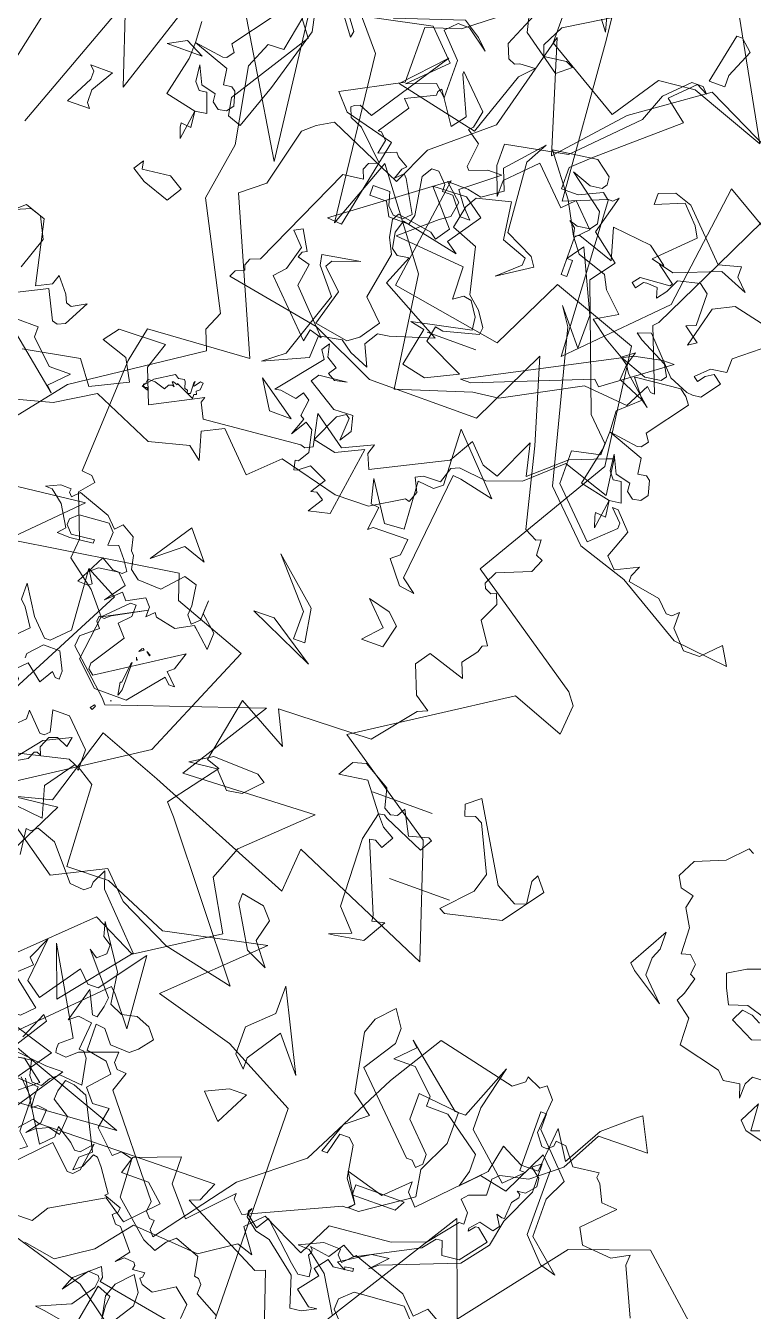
# Model space of a CAD drawing. Header units: metres. Extents: x -71 to 881, y -503 to 661.
# Drawn here: x 145.559 to 148.102, y 482.204 to 486.699 of the extents above; entities that cross this region are included whole.
import ezdxf

# ---------------------------------------------------------------- set-up
doc = ezdxf.new("R2010")
doc.units = ezdxf.units.M
doc.layers.add('ARBRE', color=100, linetype='Continuous', lineweight=13, true_color=0x00ff3f)

# ---------------------------------------------------------------- blocks, each defined once
blk = doc.blocks.new('WMF2', base_point=(0, 0.01))
at = {"color": 251, "lineweight": 0, "true_color": 0x636466}
for points in [[(81.23, -212.64), (86.45, -202.37), (92.4, -197.64), (98.49, -189.57), (98.99, -190.16), (98.92, -191.16), (99.46, -191.2), (99.98, -191.79), (99.88, -192.88), (107.36, -202.17), (106.64, -204.2), (107.63, -204.27), (108.14, -204.87), (108.06, -205.98), (111.91, -204.61), (112.96, -203.7), (114.06, -203.79), (114.16, -204.2), (114.12, -204.74), (112.93, -205.76), (117.77, -214.23), (115.81, -208.91), (110.13, -215.92), (115.04, -221.02), (115.66, -222.79), (116.35, -221.31), (116.39, -220.76), (116.99, -220.25), (118.51, -220.38), (121.42, -223.82), (123.45, -224.55), (124.06, -224.04), (124.6, -224.1), (124.28, -221.43)], [(154.26, -173.69), (175.85, -184.22), (183.13, -179.1), (188.97, -172.64), (192.5, -184.13), (195.26, -173.72), (200.97, -168.92), (202.85, -164.87), (210.8, -168.41), (212.43, -167.44), (213.62, -166.42), (215.13, -160.27), (217.5, -158.38), (210.72, -142.97), (221.5, -142.28), (222.26, -138.6), (222.84, -126.51), (221.75, -126.41), (221.24, -125.83), (222.46, -124.38), (220.76, -119.93), (220.93, -117.85), (217.92, -115.52), (216.01, -113.25), (211.75, -115.52), (215.09, -113.71), (215.69, -113.21), (216.23, -113.25), (216.29, -112.71), (215.78, -112.1), (217.44, -110.7), (217.53, -109.6), (213.13, -105.6), (212.64, -105.02), (197.13, -110.25), (202.88, -101.16), (188.84, -101.73), (195.03, -95.86), (196.4, -92.3), (193.55, -87.25), (201.48, -82.18), (206.17, -84.52), (217.5, -73.62), (205.76, -70.03), (212.07, -61.12)], [(202.84, -51.25), (195.1, -48.95), (190.12, -45.33)], [(166.39, -14.78), (160.89, -29.58), (158.19, -21.39), (152.68, -38.14)], [(139.57, -38.33), (135.29, -33.25), (133.39, -15.7), (130.63, -23.1), (123.64, -13.73), (121.99, -1.9), (114.39, -4.34), (111.72, -4.67), (103.98, -8.76), (99.27, -8.35), (97.95, -10.89), (97.46, -10.41), (97.02, -10.37), (99.54, -16.88), (99.06, -17.38), (95.41, -24.9), (90.83, -34.32)], [(52.22, -53.02), (31.88, -54.47), (45.91, -59.56)], [(58.34, -81.44), (49.36, -83.76), (46.84, -91.88), (40.14, -89.34), (24.4, -82.93), (24.01, -87.6), (8.81, -80.93), (12.69, -92.64), (23.58, -100.08), (8.83, -109.56), (3.27, -107.44), (3.01, -110.61), (3.9, -111.79), (16.57, -120.44), (8.22, -134.47), (9.81, -146.85), (18.98, -150.2), (22.71, -142.59), (34.39, -144.58), (32.65, -156.43), (43.16, -148.65), (41.63, -148.52), (39.67, -158.01), (44.92, -159.4), (46.44, -161.06), (40.43, -164.26), (40.42, -170.12), (36.91, -171.27), (31.95, -175.08)], [(50.23, -198.2), (52.48, -203.12), (52.39, -204.21), (54.12, -203.26), (57.28, -203.53), (58.15, -205.15), (55.25, -208.11), (56.89, -208.24), (57.74, -209.97), (58.25, -210.45), (58.2, -211), (60.88, -210.67), (62.28, -212.43), (63.37, -212.54), (63.42, -211.98), (64, -211.48), (64.56, -211.53), (65.45, -212.71), (65.14, -216.33), (66.13, -217.51), (66.73, -217.02), (68.24, -217.69), (68.28, -217.15), (69.45, -216.26), (77.76, -218.17), (81.23, -212.64), (81.23, -212.64)], [(100.3, -13.3), (97.37, -13.9), (96.16, -13.9), (102.61, -9.16), (103.21, -9.75), (114.9, -5.14), (116, -5.14), (100.3, -13.3), (100.3, -13.3)], [(122.03, -4.59), (121.2, -8.62), (122.72, -8.94), (116.58, -10.22), (116.74, -11.56), (117.68, -13), (118.53, -13.17), (119.53, -12.5), (119.62, -15.95), (127.05, -16.59), (123.52, -19.64), (122.5, -20.31), (122.25, -21.93), (124.05, -23.52), (121.84, -23.52), (120.32, -23.2), (118.31, -24.55), (119.17, -26.74), (115.88, -30.39), (117.14, -28.09), (116.53, -20.76), (113.49, -19.25), (112.89, -18.34), (116.25, -16.14), (114.07, -18.14), (114, -18.92), (116.7, -19.9), (117.23, -23.8), (120.73, -22.94), (121.42, -21.76), (121.9, -19.39), (119.14, -18.3), (118.02, -13.51), (116.67, -12.35), (115.65, -10.82), (115.72, -10.05), (119.34, -9.11), (120.19, -9.29), (120.53, -7.61), (116.29, -5.59), (119.5, -4.04), (122.03, -4.59), (122.03, -4.59)], [(177.29, -203.7), (165.65, -192.21), (176.34, -193.26), (169.52, -180.97), (177.55, -183.87), (181.35, -183.49), (184.59, -178.67), (192.69, -183.49), (192.69, -188.7)], [(216.23, -183.49), (218.11, -173.58), (219.76, -173.52), (220.92, -170.8), (219.49, -162.84), (220.49, -156.77), (215.08, -146.26), (215.94, -144.26), (215.12, -142.21), (227.2, -134.24), (237.13, -121.84), (221.43, -123.58), (227.53, -117.47), (210.08, -120.09), (209.21, -117.47), (201.41, -114.58), (204.04, -108.47), (206.64, -102.36), (221.47, -92.77), (213.62, -93.64), (218.84, -83.17)], [(209.88, -57.88), (205.22, -63.07), (204.55, -62.86), (196.2, -62.98), (185.71, -63.11), (186.56, -61.11), (187.58, -60.7), (178.92, -56.25), (177.9, -56.66), (174.32, -45.95)], [(169.72, -18.91), (168.26, -25.61)], [(151.66, -37.02), (141.23, -19.49), (142.97, -34.33)], [(114.53, -49.68), (113.77, -42.55), (112.45, -25.61), (108.09, -27.35), (107.21, -10.78), (98.49, -19.49), (96.74, -32.59), (81.64, -23.67), (81.04, -17.76), (78.09, -18.94), (77.45, -20.28), (75.41, -35.48), (59.11, -34.32), (48.77, -41.31), (47.36, -41.88), (58.37, -50.92), (61.87, -62.25), (50.47, -66), (62.16, -71.92)], [(52.54, -80.39), (46.99, -76.49), (41.75, -79.1), (39.13, -76.49), (33.51, -73.76), (26.05, -72.12), (37.25, -86.3), (38.33, -87.51), (34.61, -92.45), (35.99, -92.94), (34.69, -99.75), (29.28, -96.73), (30.97, -100.19), (21.09, -100.49), (17.67, -104.7), (16.66, -105.12), (18.28, -106.23), (19.48, -109.18), (18.41, -110.67), (14.49, -109.41), (15.1, -110.95), (13.93, -112.47), (13.73, -113.15), (13.23, -113.37), (14.72, -115.61), (13.76, -117.64), (14.16, -118.66), (14.68, -118.45), (15.39, -118.76), (15.6, -119.27), (14.94, -120.61), (11.56, -121.96), (10.97, -123.39), (11.67, -123.68), (11.74, -125.32), (12.27, -125.11), (13.58, -125.77), (15.6, -134.05), (18.21, -142.77), (22.11, -134.68), (33.61, -134.71), (40.51, -137.9), (50.45, -139.73), (50.16, -140.44), (49.24, -140.81), (49.44, -141.32), (49.15, -142.04), (48.13, -142.44), (43.19, -153.31), (41.06, -153.59), (41.43, -154.51), (41.13, -155.22), (40.11, -155.63), (43.05, -158.46), (44.35, -159.02), (44.76, -160.04), (44.45, -160.3), (43.92, -160.51), (42.49, -159.91), (37.1, -168.03), (40.97, -163.9), (32.15, -161.95), (29.82, -168.64), (28.52, -170), (30.14, -169.93), (30.65, -169.72), (31.37, -170.03), (31.94, -171.46), (30.17, -175.61)], [(44.55, -199.92), (50.64, -205.39), (58.51, -202.62), (66.66, -192.17), (70.16, -201.76), (80.62, -185.19)], [(89.7, -182.43), (90.01, -206.45), (97.85, -210.62), (106.23, -212.96), (97.57, -221.28), (108.11, -219.06), (114.95, -222), (119.42, -221.88), (119.84, -230.55), (121.43, -231.58), (122.86, -232.19), (129.04, -230.77)], [(95.41, -24.9), (93.1, -25.5), (93.1, -24.4), (91.88, -23.19), (94.81, -24.4), (99.43, -22.59), (101.87, -23.19), (98.33, -26.72), (98.94, -27.82), (100.65, -29.64), (103.57, -28.43), (103.57, -29.64), (101.87, -30.26), (100.05, -29.64), (95.41, -24.9), (95.41, -24.9)], [(127.86, -39.54), (126.03, -38.33), (124.94, -37.24), (127.24, -38.94), (128.46, -38.94), (129.55, -37.85), (127.24, -35.41), (127.24, -31.39), (128.46, -32.48), (131.38, -31.39), (127.86, -34.91), (130.76, -37.85), (136.62, -36.62), (138.93, -36.62), (137.71, -38.33), (136.62, -39.54), (137.23, -43.08), (134.79, -37.24), (127.86, -39.54), (127.86, -39.54)], [(115.45, -48.04), (114.13, -43.19), (114.93, -44.29)], [(139.52, -36.52), (138.12, -34.62), (138.22, -33.95), (142.72, -39.97)], [(122.64, -46.8), (119.8, -44.2), (117.78, -43.62), (113.05, -45.94), (112.69, -46.71), (113.05, -47.75), (111.9, -48.16), (110.76, -46.76), (118.41, -42.1), (119.56, -39.88), (119.15, -38.74), (116.82, -39.05), (116.04, -38.68), (117.45, -37.54), (121.56, -40.46), (122.95, -46.17), (122.64, -46.8), (122.64, -46.8)], [(99.65, -46.23), (100.87, -43.31), (100.87, -42.08), (102.57, -42.08), (101.47, -47.33), (100.87, -47.33), (99.65, -46.23), (99.65, -46.23)], [(207.37, -66.7), (203.77, -60.91), (202.56, -62.13), (202.58, -63.23), (200.85, -62.15), (200.24, -61.55), (199.64, -61.56), (198.56, -62.79), (199.01, -59.87), (199.61, -59.26), (200.21, -59.24), (202.55, -61.52), (206.05, -57.94)], [(205.47, -59.78), (204.85, -60.28), (206.1, -61.48), (206.14, -65.01), (207.85, -66.7)], [(207.7, -53.3), (201.85, -53.37), (200.78, -55.09), (195.57, -58.07), (193.11, -56.39), (190.24, -59.36), (192.08, -61.04), (195, -61.01), (194.41, -62.83), (189.81, -64.59), (189.77, -61.68), (187.3, -58.79), (183.33, -62.96), (183.33, -62.37), (182.1, -61.15), (172.77, -65.4), (172.29, -65.4), (171.68, -66.02), (173.43, -68.94), (169.39, -67.77), (166.98, -70.11), (166.96, -69.01), (165.85, -67.81), (160.08, -73.71), (159.5, -76.65), (157.18, -75.46), (155.35, -75.48), (154.92, -80.22), (153.06, -77.33), (150.8, -81.38), (147.91, -83.85), (147.29, -84.34), (145.55, -80.94), (150.8, -80.88), (153.05, -76.72), (155.95, -74.38), (158.86, -73.73), (159.47, -73.11), (159.44, -71.4), (161.14, -70.78), (161.73, -70.16), (160.64, -69.08), (160.62, -67.87), (161.11, -67.86), (163.5, -64.91), (166.9, -63.65), (173.36, -63.08), (175.14, -59.53), (179.8, -61.8), (181.48, -60.07), (179.75, -57.65), (181.46, -58.23), (184.95, -55.88), (192.02, -56.41), (194.9, -52.85), (198.42, -50.48), (201.82, -51.06)], [(40.86, -56.38), (43.16, -58.19), (49.01, -56.98), (47.19, -57.59), (47.19, -59.3), (49.01, -61.74), (53.04, -58.82), (53.65, -58.19), (53.04, -60.53), (50.1, -63.43), (48.41, -62.83), (46.7, -58.82), (40.86, -58.19), (39.03, -58.19), (42.55, -52.98), (43.78, -54.06), (40.86, -56.38), (40.86, -56.38)], [(156.89, -69.51), (157.43, -66.75), (159.56, -64.03), (167.3, -61.05), (168.14, -60.32), (166.54, -62.02), (168.32, -61.8), (171.36, -59.94), (170.42, -59.42), (170.47, -59.72), (169.59, -59.84), (169.56, -59.52), (171.59, -59.29), (172.31, -59.83), (173.34, -58.5), (172.64, -57.96), (174.22, -55.94), (172.57, -54.64), (171.71, -54.74), (173.12, -54.01), (174.29, -53.87), (175.3, -57.08), (178.61, -59.71), (180.18, -60.09), (181.49, -61.11), (181.56, -61.74), (181.3, -62.07), (181.53, -61.43), (180.22, -60.39), (179.42, -61.68), (175.68, -58.22), (174.72, -57.4), (173.53, -57.53), (173.65, -58.47), (174.34, -59.58), (174.13, -59.93), (174.18, -60.23), (174.45, -60.45), (172.34, -60.13), (171.33, -61.75), (169.98, -60.98), (163.78, -64.16), (162.73, -65.48), (162.11, -65.55), (161.63, -64.1), (159.84, -64.31), (157.76, -66.95), (159.09, -68.05), (159.4, -68.02), (159.94, -67.33), (159.98, -67.64), (159.15, -68.6), (157.6, -68.22), (157.12, -68.85), (157.81, -69.96), (157.22, -69.78), (156.92, -69.81), (156.81, -71.58), (156.27, -72.27), (156.3, -72.59), (156.65, -72.85), (155.79, -72.95), (154.94, -73.93), (155.05, -74.81), (156.1, -75.62), (155.22, -76.3), (155.18, -73.27), (156.89, -69.51), (156.89, -69.51)], [(171.68, -66.02), (173.31, -68.24), (173.88, -71.59), (174.47, -72.18), (175.5, -72.18), (176.09, -69.97), (176.66, -69.97), (175.5, -73.22), (173.31, -74.97), (175.5, -76.59), (176.66, -82.74), (176.09, -84.36), (174.47, -86.09), (173.31, -84.36), (173.31, -82.74), (175.5, -79.36), (168.32, -72.18), (167.74, -72.18), (167.15, -71.59), (166.58, -72.18), (166.58, -73.22), (169.36, -76), (169.36, -78.78), (164.96, -78.33), (164.96, -74.97), (166.58, -71.59), (166.11, -68.82), (171.09, -65.45), (172.15, -65.45), (171.68, -66.02), (171.68, -66.02)], [(211.1, -72.56), (210.01, -72.56), (208.8, -73.77), (211.73, -76.09), (212.35, -76.09), (210.51, -77.8), (211.1, -78.4), (210.01, -80.71), (210.51, -76.09), (208.8, -74.88), (205.88, -79.01), (204.66, -77.8), (203.56, -77.8), (200.04, -82.55), (199.42, -74.88), (201.73, -77.8), (202.34, -78.4), (210.51, -70.25), (210.01, -68.43), (211.1, -69.64), (211.1, -72.56), (211.1, -72.56)], [(187.57, -69.19), (189.89, -71.62), (187.57, -72.72), (185.74, -72.72), (187.57, -69.19), (187.57, -69.19)], [(184.65, -79.77), (186.95, -76.25), (186.95, -75.04), (188.18, -76.25), (188.18, -79.17), (185.74, -81.48), (185.74, -84.42), (181.72, -76.25), (184.65, -79.77), (184.65, -79.77)], [(110.5, -210.3), (109.11, -209.66), (107.56, -210.01), (106.1, -209.43), (105.21, -208.37), (106.3, -206.96), (107.08, -206.3), (109.11, -206.4), (110.23, -207.75), (111.21, -207.86), (111.17, -205.1), (108.98, -204.68), (108.09, -203.61), (109.95, -201.54), (108.82, -200.21), (107.05, -200.28), (107.47, -198.09), (105.17, -195.92), (104.39, -196.59), (103.18, -196.28), (102.97, -192.24), (99.24, -188.97), (97.85, -188.34), (97.03, -189.52), (96.18, -190.24), (93.53, -189.23), (93.18, -187.24), (92.71, -187.16), (92.29, -186.66), (92.32, -185.67), (89.73, -184.22)], [(100.54, -180.1), (100.64, -181.36), (100.55, -182.4), (102.01, -182.98), (102.92, -178.07)], [(145.74, -113.14), (146.33, -113.43), (148.12, -111.55), (151.13, -110.32), (152.08, -108.49), (151.44, -107.36), (150.04, -107.03), (150.34, -105.65), (149.29, -103.85), (149.18, -101.08), (148.29, -101.35), (147.47, -100.54), (147.61, -99.46), (147.03, -99.16), (147.51, -97.44), (147.99, -96.52), (146.26, -95.22), (146.17, -92.39), (141.64, -91.28), (140.84, -90.46), (139.13, -90.72), (138.69, -89.34), (138.63, -90.88), (138.17, -91.79), (134.57, -91.91)], [(135.6, -86.91), (136.47, -86.63), (136.66, -89.45), (137.77, -87.31), (136.97, -86.47), (134.21, -85.79)], [(138.58, -95.62), (139.55, -95.29), (142.04, -96.56), (141.41, -97.82), (140.33, -97.67), (139.33, -97.16)], [(139.01, -97.82), (141.07, -98.46), (142.94, -97.86), (143.7, -99.41), (144.2, -100.81), (142.43, -101.88), (141.01, -102.38)], [(104.08, -178.42), (106.33, -178.82), (107.3, -178.94), (103.92, -180.38), (102.29, -182.75), (102.16, -183.73), (102.39, -184), (103.43, -184.08), (105.34, -181.48), (104.76, -182.94), (102.36, -184.98), (101.88, -183.96), (101.97, -183.49), (94.36, -182.12)], [(93.06, -182.73), (92.94, -184.28), (94.55, -185.59), (96.67, -184.27), (97.88, -184.67), (98.3, -185.17), (98.08, -185.36), (98.04, -185.87), (99.3, -185.77), (99.21, -186.22), (99.44, -186.5), (100.48, -186.59), (101.25, -185.92), (100.16, -187.33), (101.95, -189.45), (102.48, -189.49), (103.14, -190.28), (102.64, -190.71), (102.6, -191.22), (104.51, -191.89), (104.23, -192.12), (105.81, -194.43), (106.51, -195.26), (106.98, -195.35), (107.6, -193.84), (108.41, -193.19), (108.29, -194.62), (107.17, -195.57), (109.76, -200.75), (111.21, -201.34), (112.19, -201.47), (112.55, -200.2), (112.63, -199.28), (110.76, -198.09), (110.9, -196.12), (112.13, -196.43), (113.42, -195.8), (114.19, -195.14), (113.09, -196.56), (112.98, -198.01), (113.96, -198.14), (114.51, -197.67), (114.61, -198.91), (114.58, -199.9), (117.07, -200.09)], [(117.74, -204.14), (116.53, -207), (116.04, -206.45), (118.58, -202.45)], [(118.63, -201.93), (116.12, -202.24), (115.77, -200.72), (115.3, -200.17), (114.31, -200.14), (113.77, -201.07), (112.93, -201.79), (110.47, -201.58), (110.98, -204.31), (111.44, -204.87), (111.97, -204.91), (111.68, -207.85), (113.17, -208.02), (114, -207.32), (112.98, -210.96), (111.87, -208.65), (111.36, -208.61), (111.05, -209.82), (110.92, -210.8), (114.34, -214.81), (113.44, -214.21), (112.61, -214.93), (112.58, -215.91), (113.47, -216.49), (113.87, -217.98), (110.96, -213.56), (110.5, -210.3), (110.5, -210.3)], [(18.5, -90.74), (17.84, -93.61), (20.02, -96.45), (22.98, -96.02), (22.05, -97.63), (20.72, -98), (17.93, -96.37), (17.41, -94.37), (16.65, -93.94), (15.97, -94.11), (15.49, -94.96), (14.21, -92.52), (12.21, -93.06), (11.86, -92.86), (12.6, -91.6), (16.89, -93.51), (17.23, -93.72), (17.84, -93.61), (16.91, -92.52), (15.64, -91.79), (16.37, -90.52), (17.22, -91.02), (17.83, -90.91), (14.87, -83.79), (14.78, -83.17), (13.49, -83.45), (14.87, -81.07), (17.86, -80.56), (18.47, -80.47), (16.28, -81.33), (18.28, -83.52), (18.5, -90.74), (18.5, -90.74)], [(56.85, -96.33), (56.85, -96.8), (55.55, -98.2), (53.79, -98.2), (52.87, -96.33), (52.87, -95.5), (53.33, -95.5), (53.79, -95.97), (54.63, -94.58), (56.39, -95.97), (58.23, -94.11)], [(55.55, -89.66), (54.63, -90.59), (54.63, -91.51), (52.87, -89.66), (52.41, -89.66), (51.93, -90.12), (52.41, -92.34), (50.63, -92.34), (47.94, -89.66), (47.94, -87.42), (48.41, -87.89), (50.63, -84.84), (49.71, -81.67), (54.16, -82.15)], [(193.06, -90.68), (193.06, -91.77), (190.63, -91.29), (189.54, -90.08), (190.15, -87.76), (188.32, -85.45), (190.63, -86.53), (193.06, -90.68), (193.06, -90.68)], [(30.71, -93.26), (29.79, -92.67), (31.51, -90.88), (33.12, -90.61), (34.74, -92.37), (37.69, -92.07), (35.5, -93.43), (30.71, -93.26), (30.71, -93.26)], [(48.48, -94.16), (48.71, -93.73), (48.96, -93.86), (48.64, -94.24), (48.48, -94.16), (48.48, -94.16)], [(58.61, -95.97), (60.32, -95.97), (63.86, -99.98), (59.71, -97.06), (57.39, -99.38), (58.61, -101.21), (59.21, -101.81), (59.21, -103.52), (57.39, -100.59), (55.69, -98.89), (55.08, -98.89), (53.39, -100.59), (53.87, -107.05), (50.45, -105.22), (56.79, -93.05), (56.79, -94.14), (58.61, -95.97), (58.61, -95.97)], [(12.72, -95.5), (19.16, -95.5), (12.72, -95.5), (12.72, -95.5)], [(46.51, -96.62), (46.65, -96.16), (46.74, -95.97), (46.95, -97.29), (46.8, -97.34), (46.58, -99.41), (46.49, -99.57), (46.51, -96.62), (46.51, -96.62)], [(47.28, -95.16), (47.15, -95.21), (47.28, -95.16), (47.28, -95.16)], [(151.83, -99.7), (151.83, -97.88), (149.53, -95.56), (153.05, -97.88), (153.66, -98.49), (151.35, -102.62), (151.35, -100.8), (151.83, -99.7), (151.83, -99.7)], [(173.74, -97.12), (171.08, -99.94), (170.47, -101.94), (172.73, -106.71), (173.49, -107.11), (174.53, -106.76), (174.92, -107.91), (173.5, -109.02), (168.96, -101.3), (166.77, -100.11), (165.62, -100.49), (165.9, -102.84), (165.52, -103.6), (164.39, -102.19), (167.39, -98.11), (173.12, -96.81), (173.74, -97.12), (173.74, -97.12)], [(173.09, -98.24), (179.55, -98.24), (173.09, -98.24), (173.09, -98.24)], [(46.06, -100), (46.17, -99.95), (46.26, -100.23), (46.22, -100.08), (46.06, -100), (46.06, -100)], [(45.08, -100.81), (45.46, -101.12), (45.03, -100.9), (45.08, -100.81), (45.08, -100.81)], [(45.94, -101.27), (45.76, -101.16), (46.23, -100.87), (46.06, -101.21), (45.94, -101.27), (45.94, -101.27)], [(41.84, -105.25), (43.62, -104.29), (45.73, -104.74), (46.01, -105.12), (46.77, -104.41), (46.73, -105.44), (47.43, -106.2), (49.22, -105.25), (49.85, -105.94), (51.28, -104.6), (49.82, -106.67), (50.87, -107.74), (52.95, -107.44), (53.69, -106.82), (53.01, -105.71), (53.39, -105.43), (54.48, -105.47), (52.9, -108.54), (51.53, -107.75), (50.51, -107.72), (50.13, -108.07), (50.82, -109.11), (51.79, -110.25), (52.85, -109.93), (52.79, -111.31), (53.49, -112.07), (56.63, -111.82), (57.39, -111.12), (57.42, -110.48), (56.72, -109.72), (54.29, -109.98), (54.31, -109.62), (56.73, -109.36), (58.12, -109.4), (57.43, -110.12), (58.73, -112.28), (60.09, -113.37), (60.82, -113.4), (59.39, -114.07), (58.29, -114.03), (58.31, -113.66), (57.96, -113.28), (57.27, -113.98), (53.82, -112.76), (52.77, -111.68), (52.09, -112.38), (50.71, -111.59), (50.41, -110.19), (50.06, -109.81), (49.75, -108.42), (48.76, -107.65), (46.27, -107.55), (44.45, -109.59), (43.06, -109.17), (42.78, -107.03), (42.83, -106.03), (42.2, -105.27), (41.44, -105.97), (41.35, -108.07), (41.41, -106.7), (39.72, -105.17), (39.79, -103.4), (41.84, -105.25), (41.84, -105.25)], [(41.84, -105.25), (41.63, -105.03), (41.84, -105.25), (41.84, -105.25)], [(216.62, -108.51), (216.01, -113.25), (213.7, -115.58), (213.1, -115.58), (213.1, -114.35), (214.19, -113.25), (213.1, -112.03), (215.41, -108.51), (215.41, -107.9), (214.8, -107.41), (206.64, -112.66), (207.25, -110.82), (207.86, -110.33), (206.64, -109.11), (207.25, -109.11), (207.86, -109.72), (210.77, -106.2), (214.19, -106.2), (216.62, -108.51), (216.62, -108.51)], [(31.94, -110.31), (36.07, -115.05), (31.32, -110.9), (30.71, -107.38), (31.94, -107.38), (31.94, -110.31), (31.94, -110.31)], [(23.77, -111.52), (26.08, -113.84), (23.77, -113.24), (22.56, -112.13), (23.16, -109.69), (25.47, -109.69), (23.77, -111.52), (23.77, -111.52)], [(194.63, -115.87), (201.7, -119.08), (199.51, -119.1), (194.63, -115.87), (194.63, -115.87)], [(74.85, -137.35), (72.31, -139.57), (70.12, -138.82), (68.65, -132.15), (67.1, -132.91), (66.75, -133.95), (65.48, -132.37), (65.1, -131.6), (64.53, -131.41), (63.1, -132.21), (64.5, -129.59), (65.26, -129.22), (65.84, -129.4), (67.29, -132.34), (71.77, -130.12)], [(70.65, -133.46), (69.51, -136.82), (70.57, -138.98), (71.73, -139.36), (73.23, -138.72)], [(67.74, -125.68), (61.86, -126.76), (60.09, -124.38), (56.38, -126.21), (57.56, -128.41), (60.34, -129.35), (59.17, -130.88), (54.25, -131.01), (55.18, -128.25), (53.81, -124.69), (48.67, -127.32), (48.87, -126.75), (48.11, -125.21), (37.91, -126.12), (37.44, -125.97), (36.67, -126.35), (37.35, -129.67), (33.92, -127.23), (30.88, -128.65), (31.23, -127.59), (30.59, -126.09), (23.17, -129.77), (21.67, -132.34), (19.86, -130.44), (18.12, -129.86), (16.15, -134.19), (15.36, -130.85), (11.87, -133.9), (8.32, -135.28), (7.59, -135.54), (7.07, -131.77), (12.02, -133.45), (15.55, -130.27), (19.06, -129.03), (22.02, -129.38), (22.79, -129), (23.33, -127.38), (25.15, -127.33), (25.92, -126.95), (25.23, -125.56), (25.63, -124.43), (26.08, -124.57), (29.34, -122.59), (32.94, -122.53), (39.22, -124.13), (42.07, -121.37), (45.72, -125.04), (47.88, -123.97), (47.05, -121.13), (48.46, -122.25), (52.55, -121.18), (59.04, -124.03), (62.95, -121.62), (67.02, -120.56)], [(208.1, -122), (210.46, -122.83), (213.34, -120.5), (210.43, -124.86), (208.1, -122), (208.1, -122)], [(69.33, -128.34), (67, -128.34), (67, -127.23), (64.57, -124.92), (62.26, -124.92), (64.09, -123.1), (63.48, -122.5), (69.93, -127.84)], [(54.16, -127.33), (52.25, -128.51), (51.85, -128.21), (51.22, -128.34), (51.11, -128.15), (50.9, -127.48), (50.6, -127.43), (50.52, -127.17), (50.44, -127.11), (50.17, -127.21), (50.23, -128.35), (50.16, -128.51), (50.16, -128.08), (50.07, -128.03), (49.62, -128.66), (49.33, -128.62), (49.38, -127.89), (49.74, -127.62), (49.57, -127.32), (49.82, -127.23), (49.84, -126.81), (51.76, -127.71), (51.74, -127.58), (52.22, -127.74), (52.33, -127.68), (51.98, -127.29), (52.17, -127.38), (52.57, -127.26), (52.83, -126.75), (53.96, -127.11), (54.74, -127.1), (54.8, -126.57), (54.93, -126.53), (54.96, -126.46), (54.93, -126.32), (54.74, -126.22), (54.51, -126.31), (54.41, -126.05), (55.06, -126.28), (54.16, -127.33), (54.16, -127.33)], [(190.5, -128.76), (189.64, -129.45), (189.46, -131.17), (193.19, -131.13), (193.65, -130.73), (193.32, -133.22), (194.17, -133.3), (194.78, -135.8), (192.24, -131.89), (190.15, -132.02), (190.49, -137.07), (188.78, -136.9), (187.93, -137.58), (188.18, -143.5), (182.86, -137.92), (186.5, -138.74), (187.36, -138.82), (188.57, -127.35), (187.03, -126.24), (188.66, -126.48), (190.5, -128.76), (190.5, -128.76)], [(167.53, -134.78), (172.77, -136.49), (177.52, -141.23), (181.55, -156.93), (182.76, -158.76), (179.84, -155.24), (179.84, -158.76), (182.76, -165.09), (183.97, -163.4), (183.36, -163.4), (183.36, -161.69), (183.97, -161.69), (183.97, -165.71), (182.76, -166.93), (185.07, -169.24), (186.28, -168.03), (189.83, -171.55), (192.73, -168.64), (192.73, -166.93), (193.83, -169.85), (193.83, -172.16), (187.38, -173.37), (181.55, -179.23), (180.45, -182.15), (178.13, -184.47), (176.91, -184.47), (176.31, -183.86), (177.52, -184.47), (179.84, -182.15), (177.52, -180.32), (185.07, -173.85), (186.89, -172.16), (186.89, -169.85), (185.07, -169.85), (182.76, -170.95), (182.15, -170.45), (181.55, -170.45), (181.05, -170.95), (182.15, -166.93), (179.21, -164.61), (181.05, -162.17), (176.31, -149.38), (174, -147.07), (174, -145.86), (176.91, -145.25), (176.91, -141.71), (172.29, -137.1), (169.85, -139.41), (169.85, -140.01), (171.07, -141.23), (170.45, -141.23), (168.76, -139.41), (169.85, -136.49), (168.76, -135.38), (166.44, -136.49), (166.93, -135.38), (166.93, -134.78), (163.52, -134.17), (162.29, -132.95), (161.69, -132.95), (161.08, -133.55), (161.08, -131.86), (159.38, -130.03), (157.67, -130.03), (155.85, -131.86), (154.74, -130.03), (160.6, -130.65), (167.53, -134.78), (167.53, -134.78)], [(198.96, -132.02), (199.76, -132.54), (200.36, -132.4), (199.38, -133.95), (201.26, -134.85), (202.39, -133.98), (202.72, -133.9), (202.93, -134.84), (202.59, -134.91), (201.88, -136.06), (202.37, -138.31), (203.19, -138.84), (204.17, -137.22), (203.51, -139.04), (203.93, -139.29), (203.69, -141.03), (204.43, -141.55), (204.96, -140.74), (206.69, -141.04), (207.29, -140.91), (203.63, -145.45), (204.17, -146.3), (203.66, -147.12), (203.34, -145.79), (202.2, -145.06), (202.72, -144.26), (201.92, -143.8), (200.66, -144.08), (203.6, -143.77), (204.12, -142.96), (200.96, -141), (198.96, -141.1), (198.59, -139.51), (199.36, -138.28), (199.2, -140.69), (199.61, -140.96), (200.47, -140.41), (201.83, -137.47), (199.42, -136.95), (196.65, -138.27), (197.74, -130.97), (199.93, -130.47), (198.96, -132.02), (198.96, -132.02)], [(28.56, -153.92), (30.94, -150.53), (29.67, -149.64), (35.82, -150.93), (36.23, -149.61), (35.92, -147.95), (35.22, -147.45), (34.02, -147.66), (35.31, -144.47), (28.78, -140.9), (33.22, -139.51), (34.42, -139.31), (35.29, -137.92), (34.3, -135.76), (36.32, -136.63), (37.59, -137.52), (39.98, -137.11), (40.07, -134.73), (44.54, -132.73), (42.46, -134.33), (40.08, -141.29), (42.26, -143.89), (42.45, -144.97), (38.49, -145.64), (41.28, -144.68), (41.66, -143.99), (39.59, -141.99), (40.67, -138.22), (37.1, -137.61), (35.99, -138.41), (34.61, -140.39), (36.71, -142.49), (35.82, -147.35), (36.59, -148.94), (36.91, -150.74), (36.53, -151.43), (32.84, -150.83), (32.14, -150.33), (31.15, -151.75), (34.23, -155.28), (30.66, -155.41), (28.56, -153.92), (28.56, -153.92)], [(172.09, -138.69), (172.45, -139.76), (172.53, -140.18), (171.42, -140.08), (171.62, -141.79), (170.39, -141.96), (171.14, -144.02), (171.94, -143.9), (172.54, -144.66), (172.74, -146.37), (171.85, -144.55), (170.26, -144.14), (170.19, -143.29), (169.43, -142.72), (168.61, -142.9), (168.09, -143.61), (168.48, -145.07), (168.92, -145.41), (169.79, -145.28), (170.04, -146.94), (173.91, -148.36), (170.8, -147.91), (170.41, -148.01), (169.9, -148.71), (170.41, -149.48), (167.33, -153.6), (167.88, -154.33), (168.63, -154.89), (173.09, -154.46), (173.45, -154.42), (171.93, -152.49), (171.21, -151.97), (174.13, -154.55), (174.64, -155.32), (175.4, -155.88), (172.47, -154.78), (170.8, -155.02), (170.42, -155.53), (171.04, -156.68), (174.04, -158.22), (174.74, -158.74), (173.33, -159.18), (169.98, -155.59), (167.94, -154.77), (167.31, -154.68), (166.44, -154.8), (165.01, -156.7), (165.95, -157.41), (166.73, -156.9), (167.3, -156.16), (167.79, -156.52), (166.47, -157.79), (164.8, -158.03), (164.79, -159.51), (159.94, -163.43)], [(161.71, -163.57), (166.28, -164.6), (168.39, -163.57), (169.49, -159.28), (168.67, -159.85), (170.32, -161.09), (169.36, -161.46), (169.4, -164.84), (170.39, -165.59), (172.66, -165.09), (173.31, -163.69), (174.06, -162.7), (174.38, -163.72), (175.5, -163.78), (175.85, -163.73), (176.42, -162.98), (176.92, -163.36), (176.35, -164.1), (173.23, -164.33), (173.04, -164.58), (174.93, -166.01), (174.5, -166.07), (176.45, -167.55), (180.59, -167.98), (179.68, -164.7), (183.52, -166.03), (184.12, -165.76), (184.28, -166.58), (184.98, -167.12), (184.09, -166.85), (182.78, -167.03), (182.25, -167.74), (182.48, -169.01), (186.32, -171.88), (184.25, -171.11), (183.02, -171.28), (182.66, -171.8), (182.73, -172.63), (184.43, -173.9), (189.08, -173.24), (185.87, -169.02), (184.12, -165.76), (182.95, -164.22), (179.83, -163.17), (179.13, -161.78), (177.11, -159.84), (179.39, -158.51), (177.45, -157.05), (175.4, -155.88), (174.19, -156.77), (174.64, -155.32), (174.73, -153.72), (171.93, -152.49), (174.04, -150.58), (173.91, -148.36), (173.97, -146.62), (174.86, -142.5), (171.62, -141.79), (172.09, -138.69), (172.09, -138.69)], [(208.87, -141.57), (204.74, -138.66), (207.06, -138.66), (208.87, -141.57), (208.87, -141.57)], [(59.05, -144.81), (61.87, -145.83), (63.32, -146.72), (62.67, -147.76), (62.48, -146.91), (59.55, -147.25), (58.09, -146.36), (59.05, -144.81), (59.05, -144.81)], [(208.96, -155.15), (209.4, -154.92), (209.63, -154.33), (208.3, -153.97), (208.67, -151.63), (204.64, -147.41), (205.96, -147.79), (206.24, -146.5), (211.37, -151.69), (210.33, -152.81), (209.63, -155.34), (210.96, -156.71), (210.11, -157.18), (208.96, -155.15), (208.96, -155.15)], [(70.48, -153.72), (70.48, -154.59), (70.98, -155.09), (68.65, -155.09), (70, -152.75), (70, -151.4), (69.61, -150.88), (71.95, -150.88), (70.48, -153.72), (70.48, -153.72)], [(59.93, -151.15), (60.32, -152.23), (60.38, -152.67), (59.29, -152.55), (59.49, -154.26), (58.26, -154.43), (58.99, -156.48), (59.78, -156.36), (60.39, -157.12), (60.6, -158.84), (59.69, -157), (58.12, -156.61), (58.04, -155.76), (57.3, -155.21), (56.47, -155.37), (55.94, -156.07), (56.34, -157.53), (56.79, -157.86), (57.66, -157.75), (57.9, -159.41), (61.78, -160.83), (58.66, -160.38), (58.28, -160.48), (57.75, -161.18), (58.26, -161.95), (55.2, -166.06)], [(61.9, -163.05), (61.78, -160.83), (61.83, -159.09), (62.73, -154.97), (59.49, -154.26), (59.93, -151.15), (59.93, -151.15)], [(189.52, -151.57), (194.75, -151.57), (189.52, -151.57), (189.52, -151.57)], [(56.45, -156.83), (51.18, -165.09), (52.99, -167.49), (53.79, -167.78), (53.24, -170.6), (52.14, -171.11), (51.01, -165.85), (52.98, -159.15), (54.67, -154.45), (56.12, -154.97), (56.45, -156.83), (56.45, -156.83)], [(62.6, -160.74), (60.66, -159.76), (64.44, -159.76), (62.6, -160.74), (62.6, -160.74)], [(203.13, -162.67), (204.93, -162.67), (204.93, -163.71), (203.13, -163.71), (202.75, -162.29), (202.01, -161.54), (200.96, -161.54), (200.21, -162.29), (202.01, -165.5), (202.37, -165.88), (203.13, -165.12), (202.75, -166.25), (202.37, -166.64), (203.5, -167.31), (203.82, -167.68), (205.6, -166.93), (205.31, -168.42), (205.98, -169.09), (206.34, -169.09), (204.18, -172.31), (204.93, -173.05), (202.01, -174.48), (202.01, -174.86), (201.7, -175.24), (199.54, -172.01), (198.43, -173.43), (200.21, -177.4), (200.21, -177.69), (197, -174.48), (197.38, -172.69), (197.76, -172.31), (196.33, -171.27), (196.63, -168.73), (196.33, -168.42), (194.53, -169.09), (193.04, -169.09), (196.63, -166.25), (195.57, -164.83), (194.53, -163.71), (195.57, -163.71), (197, -165.5), (198.12, -165.5), (198.12, -166.25), (199.17, -167.31), (199.92, -167.31), (200.59, -166.25), (199.92, -162.29), (200.21, -161.25), (202.37, -161.25), (203.13, -162.67), (203.13, -162.67)], [(99.94, -176.82), (100.97, -182.31), (100.46, -183.77), (98.99, -185.32), (97.97, -183.77), (97.97, -182.31), (99.94, -179.3)], [(71, -190.33), (72.16, -191.6), (77.42, -191.2), (78.69, -190.03), (78.74, -188.92), (77.57, -187.67)], [(78.75, -188.32), (80.93, -191.95), (83.16, -193.74), (84.39, -193.79), (82.02, -194.91), (80.2, -194.84), (80.22, -194.22), (79.64, -193.6), (78.5, -194.76), (72.73, -192.72), (70.97, -190.94), (69.83, -192.11), (67.56, -190.81)], [(62.92, -202.64), (62.92, -209.57), (64.13, -210.8), (66.44, -206.05), (69.38, -206.67), (71.07, -204.94), (70.59, -206.67), (70.59, -208.49), (74.6, -211.4), (76.92, -211.4), (76.92, -212.49), (79.35, -214.81), (81.66, -214.81), (79.84, -216.64), (80.44, -217.25), (73.99, -211.89), (72.89, -211.89), (70.59, -217.73), (71.68, -213.12), (71.68, -210.8), (67.05, -206.67), (65.23, -208.49), (65.83, -208.49), (65.83, -214.81), (65.23, -214.81), (65.23, -213.12), (61.21, -208.97), (62.31, -206.67), (62.31, -202.64), (58.89, -199.71), (60.6, -200.21), (62.92, -202.64), (62.92, -202.64)], [(80.95, -201.5), (75.73, -201.5), (76.34, -200.42), (80.95, -200.42), (80.95, -201.5), (80.95, -201.5)], [(128.34, -229.97), (126.82, -230.86), (126.44, -231.65), (126.15, -231.77), (125.75, -231.58), (126.06, -232.39), (125.56, -233.58), (124.75, -233.87), (123.53, -233.31), (123.33, -234.38), (126.03, -233.07), (128.63, -229.85)]]:
    blk.add_lwpolyline(points, dxfattribs=at)

msp = doc.modelspace()

# ---------------------------------------------------------------- block references
at = {"layer": 'ARBRE', "color": 251, "lineweight": 5, "true_color": 0x636466, "xscale": 0.03451886634015593, "yscale": 0.03451886634015593, "zscale": 0.03451886634015593, "rotation": 160.1685466476646}
for p in [(150.785, 483.9368), (146.2744, 480.6941), (151.5104, 478.4242), (146.9813, 475.1553)]:
    msp.add_blockref('WMF2', p, dxfattribs=at)

doc.saveas('drawing.dxf')
